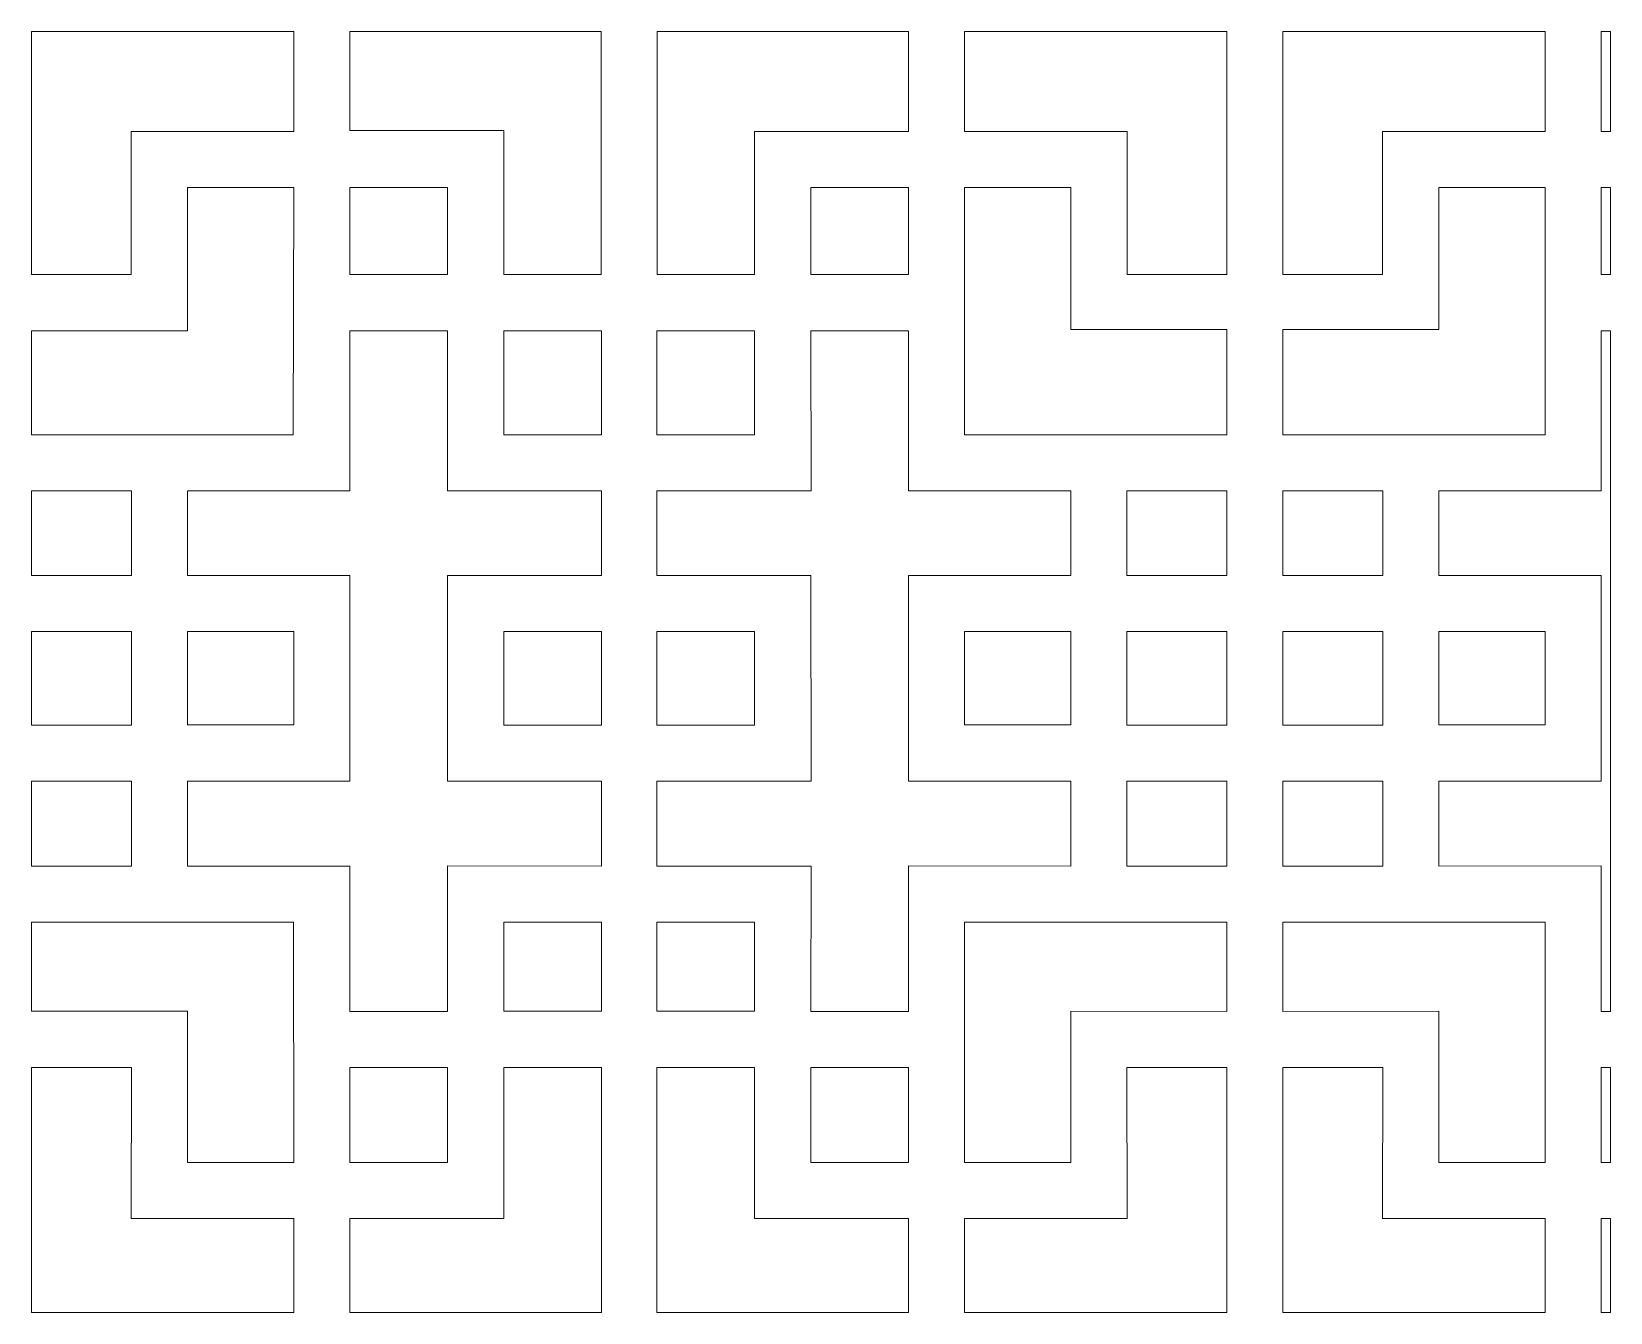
# Model space of a CAD drawing. Header units: centimetres. Extents: x -193 to 324, y -200 to 64.
# Drawn here: x 140.8 to 191.4, y -24.3 to 16.8 of the extents above; entities that cross this region are included whole.
import ezdxf

# ---------------------------------------------------------------- set-up
doc = ezdxf.new("R2010")
doc.units = ezdxf.units.CM
doc.header["$MEASUREMENT"] = 0
doc.layers.add('layer 1', color=7, linetype='Continuous')

msp = doc.modelspace()

# ---------------------------------------------------------------- linework, layer by layer
at = {"layer": 'layer 1', "color": 114, "lineweight": 9}
for points, knots in [([(143.99867, 13.57064), (143.99867, 13.57064), (143.99868, 8.98064), (143.99868, 8.98064), (143.99868, 8.98064), (143.99868, 8.98064), (140.80118, 8.98064), (140.80118, 8.98064), (140.80118, 8.98064), (140.80118, 8.98064), (140.80118, 16.77064), (140.80118, 16.77064), (140.80118, 16.77064), (140.80118, 16.77064), (149.20618, 16.77064), (149.20618, 16.77064), (149.20618, 16.77064), (149.20618, 16.77064), (149.20618, 13.57064), (149.20618, 13.57064), (149.20618, 13.57064), (149.20618, 13.57064), (143.99867, 13.57064), (143.99867, 13.57064)], [0, 0, 0, 0, 0.14285714, 0.14285714, 0.14285714, 0.14285714, 0.28571429, 0.28571429, 0.28571429, 0.28571429, 0.42857143, 0.42857143, 0.42857143, 0.42857143, 0.57142857, 0.57142857, 0.57142857, 0.57142857, 0.71428571, 0.71428571, 0.71428571, 0.71428571, 1, 1, 1, 1]), ([(155.93868, 13.59622), (155.93868, 13.59622), (151.00618, 13.59622), (151.00618, 13.59622), (151.00618, 13.59622), (151.00618, 13.59622), (151.00618, 16.77064), (151.00618, 16.77064), (151.00618, 16.77064), (151.00618, 16.77064), (159.06368, 16.77064), (159.06368, 16.77064), (159.06368, 16.77064), (159.06368, 16.77064), (159.06368, 8.98064), (159.06368, 8.98064), (159.06368, 8.98064), (159.06368, 8.98064), (155.93868, 8.98064), (155.93868, 8.98064), (155.93868, 8.98064), (155.93868, 8.98064), (155.93868, 13.59622), (155.93868, 13.59622)], [0, 0, 0, 0, 0.14285714, 0.14285714, 0.14285714, 0.14285714, 0.28571429, 0.28571429, 0.28571429, 0.28571429, 0.42857143, 0.42857143, 0.42857143, 0.42857143, 0.57142857, 0.57142857, 0.57142857, 0.57142857, 0.71428571, 0.71428571, 0.71428571, 0.71428571, 1, 1, 1, 1]), ([(168.91118, 16.77064), (168.91118, 16.77064), (168.91118, 13.57064), (168.91118, 13.57064), (168.91118, 13.57064), (168.91118, 13.57064), (163.97868, 13.57065), (163.97868, 13.57065), (163.97868, 13.57065), (163.97868, 13.57065), (163.97868, 8.98064), (163.97868, 8.98064), (163.97868, 8.98064), (163.97868, 8.98064), (160.85368, 8.98064), (160.85368, 8.98064), (160.85368, 8.98064), (160.85368, 8.98064), (160.85368, 16.77064), (160.85368, 16.77064), (160.85368, 16.77064), (160.85368, 16.77064), (168.91118, 16.77064), (168.91118, 16.77064)], [0, 0, 0, 0, 0.14285714, 0.14285714, 0.14285714, 0.14285714, 0.28571429, 0.28571429, 0.28571429, 0.28571429, 0.42857143, 0.42857143, 0.42857143, 0.42857143, 0.57142857, 0.57142857, 0.57142857, 0.57142857, 0.71428571, 0.71428571, 0.71428571, 0.71428571, 1, 1, 1, 1]), ([(179.11618, 16.77064), (179.11618, 16.77064), (179.11618, 8.98064), (179.11618, 8.98064), (179.11618, 8.98064), (179.11618, 8.98064), (175.91868, 8.98064), (175.91868, 8.98064), (175.91868, 8.98064), (175.91868, 8.98064), (175.91868, 13.57064), (175.91868, 13.57064), (175.91868, 13.57064), (175.91868, 13.57064), (170.71118, 13.57064), (170.71118, 13.57064), (170.71118, 13.57064), (170.71118, 13.57064), (170.71118, 16.77064), (170.71118, 16.77064), (170.71118, 16.77064), (170.71118, 16.77064), (179.11618, 16.77064), (179.11618, 16.77064)], [0, 0, 0, 0, 0.14285714, 0.14285714, 0.14285714, 0.14285714, 0.28571429, 0.28571429, 0.28571429, 0.28571429, 0.42857143, 0.42857143, 0.42857143, 0.42857143, 0.57142857, 0.57142857, 0.57142857, 0.57142857, 0.71428571, 0.71428571, 0.71428571, 0.71428571, 1, 1, 1, 1]), ([(180.91574, 16.77064), (180.91574, 16.77064), (180.91574, 8.98064), (180.91574, 8.98064), (180.91574, 8.98064), (180.91574, 8.98064), (184.11324, 8.98064), (184.11324, 8.98064), (184.11324, 8.98064), (184.11324, 8.98064), (184.11324, 13.57064), (184.11324, 13.57064), (184.11324, 13.57064), (184.11324, 13.57064), (189.32074, 13.57064), (189.32074, 13.57064), (189.32074, 13.57064), (189.32074, 13.57064), (189.32074, 16.77064), (189.32074, 16.77064), (189.32074, 16.77064), (189.32074, 16.77064), (180.91574, 16.77064), (180.91574, 16.77064)], [0, 0, 0, 0, 0.14285714, 0.14285714, 0.14285714, 0.14285714, 0.28571429, 0.28571429, 0.28571429, 0.28571429, 0.42857143, 0.42857143, 0.42857143, 0.42857143, 0.57142857, 0.57142857, 0.57142857, 0.57142857, 0.71428571, 0.71428571, 0.71428571, 0.71428571, 1, 1, 1, 1]), ([(191.41531, 16.77064), (191.41531, 16.77064), (191.41531, 13.57064), (191.41531, 13.57064), (191.41531, 13.57064), (191.41531, 13.57064), (191.12074, 13.57064), (191.12074, 13.57064), (191.12074, 13.57064), (191.12074, 13.57064), (191.12074, 16.77064), (191.12074, 16.77064), (191.12074, 16.77064), (191.12074, 16.77064), (191.41531, 16.77064), (191.41531, 16.77064)], [0, 0, 0, 0, 0.2, 0.2, 0.2, 0.2, 0.4, 0.4, 0.4, 0.4, 0.6, 0.6, 0.6, 0.6, 1, 1, 1, 1]), ([(149.18757, 3.84558), (149.18757, 3.84558), (140.80118, 3.84565), (140.80118, 3.84565), (140.80118, 3.84565), (140.80118, 3.84565), (140.80118, 7.18065), (140.80118, 7.18065), (140.80118, 7.18065), (140.80118, 7.18065), (145.80118, 7.18019), (145.80118, 7.18019), (145.80118, 7.18019), (145.80118, 7.18019), (145.80118, 11.77064), (145.80118, 11.77064), (145.80118, 11.77064), (145.80118, 11.77064), (149.20368, 11.77064), (149.20368, 11.77064), (149.20368, 11.77064), (149.20368, 11.77064), (149.18757, 3.84558), (149.18757, 3.84558)], [0, 0, 0, 0, 0.14285714, 0.14285714, 0.14285714, 0.14285714, 0.28571429, 0.28571429, 0.28571429, 0.28571429, 0.42857143, 0.42857143, 0.42857143, 0.42857143, 0.57142857, 0.57142857, 0.57142857, 0.57142857, 0.71428571, 0.71428571, 0.71428571, 0.71428571, 1, 1, 1, 1]), ([(151.00618, 11.77064), (151.00618, 11.77064), (154.13868, 11.77064), (154.13868, 11.77064), (154.13868, 11.77064), (154.13868, 11.77064), (154.13868, 8.98064), (154.13868, 8.98064), (154.13868, 8.98064), (154.13868, 8.98064), (151.00618, 8.98064), (151.00618, 8.98064), (151.00618, 8.98064), (151.00618, 8.98064), (151.00618, 11.77064), (151.00618, 11.77064)], [0, 0, 0, 0, 0.2, 0.2, 0.2, 0.2, 0.4, 0.4, 0.4, 0.4, 0.6, 0.6, 0.6, 0.6, 1, 1, 1, 1]), ([(165.77868, 11.77064), (165.77868, 11.77064), (168.91118, 11.77064), (168.91118, 11.77064), (168.91118, 11.77064), (168.91118, 11.77064), (168.91118, 8.98064), (168.91118, 8.98064), (168.91118, 8.98064), (168.91118, 8.98064), (165.77868, 8.98064), (165.77868, 8.98064), (165.77868, 8.98064), (165.77868, 8.98064), (165.77868, 11.77064), (165.77868, 11.77064)], [0, 0, 0, 0, 0.2, 0.2, 0.2, 0.2, 0.4, 0.4, 0.4, 0.4, 0.6, 0.6, 0.6, 0.6, 1, 1, 1, 1]), ([(170.71368, 3.84565), (170.71368, 3.84565), (170.71368, 11.77064), (170.71368, 11.77064), (170.71368, 11.77064), (170.71368, 11.77064), (174.11771, 11.77064), (174.11771, 11.77064), (174.11771, 11.77064), (174.11771, 11.77064), (174.11618, 7.21439), (174.11618, 7.21439), (174.11618, 7.21439), (174.11618, 7.21439), (179.11618, 7.21439), (179.11618, 7.21439), (179.11618, 7.21439), (179.11618, 7.21439), (179.11618, 3.84565), (179.11618, 3.84565), (179.11618, 3.84565), (179.11618, 3.84565), (170.71368, 3.84565), (170.71368, 3.84565)], [0, 0, 0, 0, 0.14285714, 0.14285714, 0.14285714, 0.14285714, 0.28571429, 0.28571429, 0.28571429, 0.28571429, 0.42857143, 0.42857143, 0.42857143, 0.42857143, 0.57142857, 0.57142857, 0.57142857, 0.57142857, 0.71428571, 0.71428571, 0.71428571, 0.71428571, 1, 1, 1, 1]), ([(189.31824, 3.84565), (189.31824, 3.84565), (189.31824, 11.77064), (189.31824, 11.77064), (189.31824, 11.77064), (189.31824, 11.77064), (185.91421, 11.77064), (185.91421, 11.77064), (185.91421, 11.77064), (185.91421, 11.77064), (185.91574, 7.21439), (185.91574, 7.21439), (185.91574, 7.21439), (185.91574, 7.21439), (180.91574, 7.21439), (180.91574, 7.21439), (180.91574, 7.21439), (180.91574, 7.21439), (180.91574, 3.84565), (180.91574, 3.84565), (180.91574, 3.84565), (180.91574, 3.84565), (189.31824, 3.84565), (189.31824, 3.84565)], [0, 0, 0, 0, 0.14285714, 0.14285714, 0.14285714, 0.14285714, 0.28571429, 0.28571429, 0.28571429, 0.28571429, 0.42857143, 0.42857143, 0.42857143, 0.42857143, 0.57142857, 0.57142857, 0.57142857, 0.57142857, 0.71428571, 0.71428571, 0.71428571, 0.71428571, 1, 1, 1, 1]), ([(191.41531, 11.77064), (191.41531, 11.77064), (191.41531, 8.98064), (191.41531, 8.98064), (191.41531, 8.98064), (191.41531, 8.98064), (191.12074, 8.98064), (191.12074, 8.98064), (191.12074, 8.98064), (191.12074, 8.98064), (191.12074, 11.77064), (191.12074, 11.77064), (191.12074, 11.77064), (191.12074, 11.77064), (191.41531, 11.77064), (191.41531, 11.77064)], [0, 0, 0, 0, 0.2, 0.2, 0.2, 0.2, 0.4, 0.4, 0.4, 0.4, 0.6, 0.6, 0.6, 0.6, 1, 1, 1, 1]), ([(151.00619, -0.66936), (151.00619, -0.66936), (151.00618, -7.26434), (151.00618, -7.26434), (151.00618, -7.26434), (151.00618, -7.26434), (145.80118, -7.26435), (145.80118, -7.26435), (145.80118, -7.26435), (145.80118, -7.26435), (145.80118, -9.98435), (145.80118, -9.98435), (145.80118, -9.98435), (145.80118, -9.98435), (151.00618, -9.98435), (151.00618, -9.98435), (151.00618, -9.98435), (151.00618, -9.98435), (151.00618, -14.64436), (151.00618, -14.64436), (151.00618, -14.64436), (151.00618, -14.64436), (154.13368, -14.64436), (154.13368, -14.64436), (154.13368, -14.64436), (154.13368, -14.64436), (154.13368, -9.98187), (154.13368, -9.98187), (154.13368, -9.98187), (154.13368, -9.98187), (159.06868, -9.98435), (159.06868, -9.98435), (159.06868, -9.98435), (159.06868, -9.98435), (159.06868, -7.26435), (159.06868, -7.26435), (159.06868, -7.26435), (159.06868, -7.26435), (154.13368, -7.26435), (154.13368, -7.26435), (154.13368, -7.26435), (154.13368, -7.26435), (154.13368, -0.66937), (154.13368, -0.66937), (154.13368, -0.66937), (154.13368, -0.66937), (159.06868, -0.66936), (159.06868, -0.66936), (159.06868, -0.66936), (159.06868, -0.66936), (159.06868, 2.04315), (159.06868, 2.04315), (159.06868, 2.04315), (159.06868, 2.04315), (154.13368, 2.04314), (154.13368, 2.04314), (154.13368, 2.04314), (154.13368, 2.04314), (154.13368, 7.18065), (154.13368, 7.18065), (154.13368, 7.18065), (154.13368, 7.18065), (151.00618, 7.18065), (151.00618, 7.18065), (151.00618, 7.18065), (151.00618, 7.18065), (151.00618, 2.04315), (151.00618, 2.04315), (151.00618, 2.04315), (151.00618, 2.04315), (145.80118, 2.04315), (145.80118, 2.04315), (145.80118, 2.04315), (145.80118, 2.04315), (145.80118, -0.66936), (145.80118, -0.66936), (145.80118, -0.66936), (145.80118, -0.66936), (151.00619, -0.66936), (151.00619, -0.66936)], [0, 0, 0, 0, 0.04761905, 0.04761905, 0.04761905, 0.04761905, 0.0952381, 0.0952381, 0.0952381, 0.0952381, 0.14285714, 0.14285714, 0.14285714, 0.14285714, 0.19047619, 0.19047619, 0.19047619, 0.19047619, 0.23809524, 0.23809524, 0.23809524, 0.23809524, 0.28571429, 0.28571429, 0.28571429, 0.28571429, 0.33333333, 0.33333333, 0.33333333, 0.33333333, 0.38095238, 0.38095238, 0.38095238, 0.38095238, 0.42857143, 0.42857143, 0.42857143, 0.42857143, 0.47619048, 0.47619048, 0.47619048, 0.47619048, 0.52380952, 0.52380952, 0.52380952, 0.52380952, 0.57142857, 0.57142857, 0.57142857, 0.57142857, 0.61904762, 0.61904762, 0.61904762, 0.61904762, 0.66666667, 0.66666667, 0.66666667, 0.66666667, 0.71428571, 0.71428571, 0.71428571, 0.71428571, 0.76190476, 0.76190476, 0.76190476, 0.76190476, 0.80952381, 0.80952381, 0.80952381, 0.80952381, 0.85714286, 0.85714286, 0.85714286, 0.85714286, 0.9047619, 0.9047619, 0.9047619, 0.9047619, 1, 1, 1, 1]), ([(155.93868, 7.17815), (155.93868, 7.17815), (159.06868, 7.17815), (159.06868, 7.17815), (159.06868, 7.17815), (159.06868, 7.17815), (159.06868, 3.84565), (159.06868, 3.84565), (159.06868, 3.84565), (159.06868, 3.84565), (155.93868, 3.84565), (155.93868, 3.84565), (155.93868, 3.84565), (155.93868, 3.84565), (155.93868, 7.17815), (155.93868, 7.17815)], [0, 0, 0, 0, 0.2, 0.2, 0.2, 0.2, 0.4, 0.4, 0.4, 0.4, 0.6, 0.6, 0.6, 0.6, 1, 1, 1, 1]), ([(165.79616, -7.26435), (165.79616, -7.26435), (165.78368, -0.66935), (165.78368, -0.66935), (165.78368, -0.66935), (165.78368, -0.66935), (160.84868, -0.66936), (160.84868, -0.66936), (160.84868, -0.66936), (160.84868, -0.66936), (160.84868, 2.04315), (160.84868, 2.04315), (160.84868, 2.04315), (160.84868, 2.04315), (165.79615, 2.04315), (165.79615, 2.04315), (165.79615, 2.04315), (165.79615, 2.04315), (165.78368, 7.18065), (165.78368, 7.18065), (165.78368, 7.18065), (165.78368, 7.18065), (168.91118, 7.18065), (168.91118, 7.18065), (168.91118, 7.18065), (168.91118, 7.18065), (168.91118, 2.04315), (168.91118, 2.04315), (168.91118, 2.04315), (168.91118, 2.04315), (174.11618, 2.04315), (174.11618, 2.04315), (174.11618, 2.04315), (174.11618, 2.04315), (174.11618, -0.66936), (174.11618, -0.66936), (174.11618, -0.66936), (174.11618, -0.66936), (168.91118, -0.66935), (168.91118, -0.66935), (168.91118, -0.66935), (168.91118, -0.66935), (168.91118, -7.26436), (168.91118, -7.26436), (168.91118, -7.26436), (168.91118, -7.26436), (174.11618, -7.26435), (174.11618, -7.26435), (174.11618, -7.26435), (174.11618, -7.26435), (174.11618, -9.98435), (174.11618, -9.98435), (174.11618, -9.98435), (174.11618, -9.98435), (168.91118, -9.98186), (168.91118, -9.98186), (168.91118, -9.98186), (168.91118, -9.98186), (168.91118, -14.64436), (168.91118, -14.64436), (168.91118, -14.64436), (168.91118, -14.64436), (165.78368, -14.64436), (165.78368, -14.64436), (165.78368, -14.64436), (165.78368, -14.64436), (165.79615, -9.98435), (165.79615, -9.98435), (165.79615, -9.98435), (165.79615, -9.98435), (160.84868, -9.98435), (160.84868, -9.98435), (160.84868, -9.98435), (160.84868, -9.98435), (160.84868, -7.26435), (160.84868, -7.26435), (160.84868, -7.26435), (160.84868, -7.26435), (165.79616, -7.26435), (165.79616, -7.26435)], [0, 0, 0, 0, 0.04761905, 0.04761905, 0.04761905, 0.04761905, 0.0952381, 0.0952381, 0.0952381, 0.0952381, 0.14285714, 0.14285714, 0.14285714, 0.14285714, 0.19047619, 0.19047619, 0.19047619, 0.19047619, 0.23809524, 0.23809524, 0.23809524, 0.23809524, 0.28571429, 0.28571429, 0.28571429, 0.28571429, 0.33333333, 0.33333333, 0.33333333, 0.33333333, 0.38095238, 0.38095238, 0.38095238, 0.38095238, 0.42857143, 0.42857143, 0.42857143, 0.42857143, 0.47619048, 0.47619048, 0.47619048, 0.47619048, 0.52380952, 0.52380952, 0.52380952, 0.52380952, 0.57142857, 0.57142857, 0.57142857, 0.57142857, 0.61904762, 0.61904762, 0.61904762, 0.61904762, 0.66666667, 0.66666667, 0.66666667, 0.66666667, 0.71428571, 0.71428571, 0.71428571, 0.71428571, 0.76190476, 0.76190476, 0.76190476, 0.76190476, 0.80952381, 0.80952381, 0.80952381, 0.80952381, 0.85714286, 0.85714286, 0.85714286, 0.85714286, 0.9047619, 0.9047619, 0.9047619, 0.9047619, 1, 1, 1, 1]), ([(160.84868, 7.17815), (160.84868, 7.17815), (163.97868, 7.17815), (163.97868, 7.17815), (163.97868, 7.17815), (163.97868, 7.17815), (163.97868, 3.84565), (163.97868, 3.84565), (163.97868, 3.84565), (163.97868, 3.84565), (160.84868, 3.84565), (160.84868, 3.84565), (160.84868, 3.84565), (160.84868, 3.84565), (160.84868, 7.17815), (160.84868, 7.17815)], [0, 0, 0, 0, 0.2, 0.2, 0.2, 0.2, 0.4, 0.4, 0.4, 0.4, 0.6, 0.6, 0.6, 0.6, 1, 1, 1, 1]), ([(191.41531, 7.18065), (191.41531, 7.18065), (191.41532, -14.64436), (191.41532, -14.64436), (191.41532, -14.64436), (191.41532, -14.64436), (191.12074, -14.64436), (191.12074, -14.64436), (191.12074, -14.64436), (191.12074, -14.64436), (191.12074, -9.98186), (191.12074, -9.98186), (191.12074, -9.98186), (191.12074, -9.98186), (185.91574, -9.98435), (185.91574, -9.98435), (185.91574, -9.98435), (185.91574, -9.98435), (185.91574, -7.26435), (185.91574, -7.26435), (185.91574, -7.26435), (185.91574, -7.26435), (191.12074, -7.26436), (191.12074, -7.26436), (191.12074, -7.26436), (191.12074, -7.26436), (191.12074, -0.66935), (191.12074, -0.66935), (191.12074, -0.66935), (191.12074, -0.66935), (185.91574, -0.66936), (185.91574, -0.66936), (185.91574, -0.66936), (185.91574, -0.66936), (185.91574, 2.04315), (185.91574, 2.04315), (185.91574, 2.04315), (185.91574, 2.04315), (191.12074, 2.04315), (191.12074, 2.04315), (191.12074, 2.04315), (191.12074, 2.04315), (191.12074, 7.18065), (191.12074, 7.18065), (191.12074, 7.18065), (191.12074, 7.18065), (191.41531, 7.18065), (191.41531, 7.18065)], [0, 0, 0, 0, 0.07692308, 0.07692308, 0.07692308, 0.07692308, 0.15384615, 0.15384615, 0.15384615, 0.15384615, 0.23076923, 0.23076923, 0.23076923, 0.23076923, 0.30769231, 0.30769231, 0.30769231, 0.30769231, 0.38461538, 0.38461538, 0.38461538, 0.38461538, 0.46153846, 0.46153846, 0.46153846, 0.46153846, 0.53846154, 0.53846154, 0.53846154, 0.53846154, 0.61538462, 0.61538462, 0.61538462, 0.61538462, 0.69230769, 0.69230769, 0.69230769, 0.69230769, 0.76923077, 0.76923077, 0.76923077, 0.76923077, 0.84615385, 0.84615385, 0.84615385, 0.84615385, 1, 1, 1, 1]), ([(140.80118, 2.04564), (140.80118, 2.04564), (144.00118, 2.04564), (144.00118, 2.04564), (144.00118, 2.04564), (144.00118, 2.04564), (144.00118, -0.66936), (144.00118, -0.66936), (144.00118, -0.66936), (144.00118, -0.66936), (140.80118, -0.66936), (140.80118, -0.66936), (140.80118, -0.66936), (140.80118, -0.66936), (140.80118, 2.04564), (140.80118, 2.04564)], [0, 0, 0, 0, 0.2, 0.2, 0.2, 0.2, 0.4, 0.4, 0.4, 0.4, 0.6, 0.6, 0.6, 0.6, 1, 1, 1, 1]), ([(175.91618, 2.04564), (175.91618, 2.04564), (179.11618, 2.04564), (179.11618, 2.04564), (179.11618, 2.04564), (179.11618, 2.04564), (179.11618, -0.66936), (179.11618, -0.66936), (179.11618, -0.66936), (179.11618, -0.66936), (175.91618, -0.66936), (175.91618, -0.66936), (175.91618, -0.66936), (175.91618, -0.66936), (175.91618, 2.04564), (175.91618, 2.04564)], [0, 0, 0, 0, 0.2, 0.2, 0.2, 0.2, 0.4, 0.4, 0.4, 0.4, 0.6, 0.6, 0.6, 0.6, 1, 1, 1, 1]), ([(184.11574, 2.04564), (184.11574, 2.04564), (180.91574, 2.04564), (180.91574, 2.04564), (180.91574, 2.04564), (180.91574, 2.04564), (180.91574, -0.66936), (180.91574, -0.66936), (180.91574, -0.66936), (180.91574, -0.66936), (184.11574, -0.66936), (184.11574, -0.66936), (184.11574, -0.66936), (184.11574, -0.66936), (184.11574, 2.04564), (184.11574, 2.04564)], [0, 0, 0, 0, 0.2, 0.2, 0.2, 0.2, 0.4, 0.4, 0.4, 0.4, 0.6, 0.6, 0.6, 0.6, 1, 1, 1, 1]), ([(140.80118, -2.46936), (140.80118, -2.46936), (144.00118, -2.46936), (144.00118, -2.46936), (144.00118, -2.46936), (144.00118, -2.46936), (144.00118, -5.46435), (144.00118, -5.46435), (144.00118, -5.46435), (144.00118, -5.46435), (140.80118, -5.46435), (140.80118, -5.46435), (140.80118, -5.46435), (140.80118, -5.46435), (140.80118, -2.46936), (140.80118, -2.46936)], [0, 0, 0, 0, 0.2, 0.2, 0.2, 0.2, 0.4, 0.4, 0.4, 0.4, 0.6, 0.6, 0.6, 0.6, 1, 1, 1, 1]), ([(145.79618, -2.46936), (145.79618, -2.46936), (149.20368, -2.46936), (149.20368, -2.46936), (149.20368, -2.46936), (149.20368, -2.46936), (149.20368, -5.45935), (149.20368, -5.45935), (149.20368, -5.45935), (149.20368, -5.45935), (145.79618, -5.45935), (145.79618, -5.45935), (145.79618, -5.45935), (145.79618, -5.45935), (145.79618, -2.46936), (145.79618, -2.46936)], [0, 0, 0, 0, 0.2, 0.2, 0.2, 0.2, 0.4, 0.4, 0.4, 0.4, 0.6, 0.6, 0.6, 0.6, 1, 1, 1, 1]), ([(155.93868, -2.46685), (155.93868, -2.46685), (159.07118, -2.46685), (159.07118, -2.46685), (159.07118, -2.46685), (159.07118, -2.46685), (159.07118, -5.46435), (159.07118, -5.46435), (159.07118, -5.46435), (159.07118, -5.46435), (155.93868, -5.46435), (155.93868, -5.46435), (155.93868, -5.46435), (155.93868, -5.46435), (155.93868, -2.46685), (155.93868, -2.46685)], [0, 0, 0, 0, 0.2, 0.2, 0.2, 0.2, 0.4, 0.4, 0.4, 0.4, 0.6, 0.6, 0.6, 0.6, 1, 1, 1, 1]), ([(160.84868, -2.46685), (160.84868, -2.46685), (163.97868, -2.46685), (163.97868, -2.46685), (163.97868, -2.46685), (163.97868, -2.46685), (163.97868, -5.46435), (163.97868, -5.46435), (163.97868, -5.46435), (163.97868, -5.46435), (160.84868, -5.46435), (160.84868, -5.46435), (160.84868, -5.46435), (160.84868, -5.46435), (160.84868, -2.46685), (160.84868, -2.46685)], [0, 0, 0, 0, 0.2, 0.2, 0.2, 0.2, 0.4, 0.4, 0.4, 0.4, 0.6, 0.6, 0.6, 0.6, 1, 1, 1, 1]), ([(170.71368, -2.46936), (170.71368, -2.46936), (174.12118, -2.46936), (174.12118, -2.46936), (174.12118, -2.46936), (174.12118, -2.46936), (174.12118, -5.45935), (174.12118, -5.45935), (174.12118, -5.45935), (174.12118, -5.45935), (170.71368, -5.45935), (170.71368, -5.45935), (170.71368, -5.45935), (170.71368, -5.45935), (170.71368, -2.46936), (170.71368, -2.46936)], [0, 0, 0, 0, 0.2, 0.2, 0.2, 0.2, 0.4, 0.4, 0.4, 0.4, 0.6, 0.6, 0.6, 0.6, 1, 1, 1, 1]), ([(175.91618, -2.46936), (175.91618, -2.46936), (179.11618, -2.46936), (179.11618, -2.46936), (179.11618, -2.46936), (179.11618, -2.46936), (179.11618, -5.46435), (179.11618, -5.46435), (179.11618, -5.46435), (179.11618, -5.46435), (175.91618, -5.46435), (175.91618, -5.46435), (175.91618, -5.46435), (175.91618, -5.46435), (175.91618, -2.46936), (175.91618, -2.46936)], [0, 0, 0, 0, 0.2, 0.2, 0.2, 0.2, 0.4, 0.4, 0.4, 0.4, 0.6, 0.6, 0.6, 0.6, 1, 1, 1, 1]), ([(184.11574, -2.46936), (184.11574, -2.46936), (180.91574, -2.46936), (180.91574, -2.46936), (180.91574, -2.46936), (180.91574, -2.46936), (180.91574, -5.46435), (180.91574, -5.46435), (180.91574, -5.46435), (180.91574, -5.46435), (184.11574, -5.46435), (184.11574, -5.46435), (184.11574, -5.46435), (184.11574, -5.46435), (184.11574, -2.46936), (184.11574, -2.46936)], [0, 0, 0, 0, 0.2, 0.2, 0.2, 0.2, 0.4, 0.4, 0.4, 0.4, 0.6, 0.6, 0.6, 0.6, 1, 1, 1, 1]), ([(189.31824, -2.46936), (189.31824, -2.46936), (185.91074, -2.46936), (185.91074, -2.46936), (185.91074, -2.46936), (185.91074, -2.46936), (185.91074, -5.45935), (185.91074, -5.45935), (185.91074, -5.45935), (185.91074, -5.45935), (189.31824, -5.45935), (189.31824, -5.45935), (189.31824, -5.45935), (189.31824, -5.45935), (189.31824, -2.46936), (189.31824, -2.46936)], [0, 0, 0, 0, 0.2, 0.2, 0.2, 0.2, 0.4, 0.4, 0.4, 0.4, 0.6, 0.6, 0.6, 0.6, 1, 1, 1, 1]), ([(140.80169, -7.26022), (140.80169, -7.26022), (143.99958, -7.26022), (143.99958, -7.26022), (143.99958, -7.26022), (143.99958, -7.26022), (143.99958, -9.98658), (143.99958, -9.98658), (143.99958, -9.98658), (143.99958, -9.98658), (140.80169, -9.98658), (140.80169, -9.98658), (140.80169, -9.98658), (140.80169, -9.98658), (140.80169, -7.26022), (140.80169, -7.26022)], [0, 0, 0, 0, 0.2, 0.2, 0.2, 0.2, 0.4, 0.4, 0.4, 0.4, 0.6, 0.6, 0.6, 0.6, 1, 1, 1, 1]), ([(175.91618, -7.26186), (175.91618, -7.26186), (179.11618, -7.26186), (179.11618, -7.26186), (179.11618, -7.26186), (179.11618, -7.26186), (179.11618, -9.98435), (179.11618, -9.98435), (179.11618, -9.98435), (179.11618, -9.98435), (175.91618, -9.98435), (175.91618, -9.98435), (175.91618, -9.98435), (175.91618, -9.98435), (175.91618, -7.26186), (175.91618, -7.26186)], [0, 0, 0, 0, 0.2, 0.2, 0.2, 0.2, 0.4, 0.4, 0.4, 0.4, 0.6, 0.6, 0.6, 0.6, 1, 1, 1, 1]), ([(184.11574, -7.26186), (184.11574, -7.26186), (180.91574, -7.26186), (180.91574, -7.26186), (180.91574, -7.26186), (180.91574, -7.26186), (180.91574, -9.98435), (180.91574, -9.98435), (180.91574, -9.98435), (180.91574, -9.98435), (184.11574, -9.98435), (184.11574, -9.98435), (184.11574, -9.98435), (184.11574, -9.98435), (184.11574, -7.26186), (184.11574, -7.26186)], [0, 0, 0, 0, 0.2, 0.2, 0.2, 0.2, 0.4, 0.4, 0.4, 0.4, 0.6, 0.6, 0.6, 0.6, 1, 1, 1, 1]), ([(145.80118, -14.63936), (145.80118, -14.63936), (140.80118, -14.64058), (140.80118, -14.64058), (140.80118, -14.64058), (140.80118, -14.64058), (140.80118, -11.78436), (140.80118, -11.78436), (140.80118, -11.78436), (140.80118, -11.78436), (149.19828, -11.78436), (149.19828, -11.78436), (149.19828, -11.78436), (149.19828, -11.78436), (149.20368, -19.48686), (149.20368, -19.48686), (149.20368, -19.48686), (149.20368, -19.48686), (145.80118, -19.48686), (145.80118, -19.48686), (145.80118, -19.48686), (145.80118, -19.48686), (145.80118, -14.63936), (145.80118, -14.63936)], [0, 0, 0, 0, 0.14285714, 0.14285714, 0.14285714, 0.14285714, 0.28571429, 0.28571429, 0.28571429, 0.28571429, 0.42857143, 0.42857143, 0.42857143, 0.42857143, 0.57142857, 0.57142857, 0.57142857, 0.57142857, 0.71428571, 0.71428571, 0.71428571, 0.71428571, 1, 1, 1, 1]), ([(155.93868, -11.78186), (155.93868, -11.78186), (159.06868, -11.78186), (159.06868, -11.78186), (159.06868, -11.78186), (159.06868, -11.78186), (159.06868, -14.63936), (159.06868, -14.63936), (159.06868, -14.63936), (159.06868, -14.63936), (155.93868, -14.63936), (155.93868, -14.63936), (155.93868, -14.63936), (155.93868, -14.63936), (155.93868, -11.78186), (155.93868, -11.78186)], [0, 0, 0, 0, 0.2, 0.2, 0.2, 0.2, 0.4, 0.4, 0.4, 0.4, 0.6, 0.6, 0.6, 0.6, 1, 1, 1, 1]), ([(160.84868, -11.78186), (160.84868, -11.78186), (163.98118, -11.78186), (163.98118, -11.78186), (163.98118, -11.78186), (163.98118, -11.78186), (163.98118, -14.63936), (163.98118, -14.63936), (163.98118, -14.63936), (163.98118, -14.63936), (160.84868, -14.63936), (160.84868, -14.63936), (160.84868, -14.63936), (160.84868, -14.63936), (160.84868, -11.78186), (160.84868, -11.78186)], [0, 0, 0, 0, 0.2, 0.2, 0.2, 0.2, 0.4, 0.4, 0.4, 0.4, 0.6, 0.6, 0.6, 0.6, 1, 1, 1, 1]), ([(174.11618, -14.63936), (174.11618, -14.63936), (179.11618, -14.64436), (179.11618, -14.64436), (179.11618, -14.64436), (179.11618, -14.64436), (179.11618, -11.78436), (179.11618, -11.78436), (179.11618, -11.78436), (179.11618, -11.78436), (170.71368, -11.78436), (170.71368, -11.78436), (170.71368, -11.78436), (170.71368, -11.78436), (170.71368, -19.48686), (170.71368, -19.48686), (170.71368, -19.48686), (170.71368, -19.48686), (174.11618, -19.48686), (174.11618, -19.48686), (174.11618, -19.48686), (174.11618, -19.48686), (174.11618, -14.63936), (174.11618, -14.63936)], [0, 0, 0, 0, 0.14285714, 0.14285714, 0.14285714, 0.14285714, 0.28571429, 0.28571429, 0.28571429, 0.28571429, 0.42857143, 0.42857143, 0.42857143, 0.42857143, 0.57142857, 0.57142857, 0.57142857, 0.57142857, 0.71428571, 0.71428571, 0.71428571, 0.71428571, 1, 1, 1, 1]), ([(185.91574, -14.63936), (185.91574, -14.63936), (180.91574, -14.64436), (180.91574, -14.64436), (180.91574, -14.64436), (180.91574, -14.64436), (180.91574, -11.78436), (180.91574, -11.78436), (180.91574, -11.78436), (180.91574, -11.78436), (189.31824, -11.78436), (189.31824, -11.78436), (189.31824, -11.78436), (189.31824, -11.78436), (189.31824, -19.48686), (189.31824, -19.48686), (189.31824, -19.48686), (189.31824, -19.48686), (185.91574, -19.48686), (185.91574, -19.48686), (185.91574, -19.48686), (185.91574, -19.48686), (185.91574, -14.63936), (185.91574, -14.63936)], [0, 0, 0, 0, 0.14285714, 0.14285714, 0.14285714, 0.14285714, 0.28571429, 0.28571429, 0.28571429, 0.28571429, 0.42857143, 0.42857143, 0.42857143, 0.42857143, 0.57142857, 0.57142857, 0.57142857, 0.57142857, 0.71428571, 0.71428571, 0.71428571, 0.71428571, 1, 1, 1, 1]), ([(140.80118, -16.44186), (140.80118, -16.44186), (144.00118, -16.44186), (144.00118, -16.44186), (144.00118, -16.44186), (144.00118, -16.44186), (143.99869, -21.28686), (143.99869, -21.28686), (143.99869, -21.28686), (143.99869, -21.28686), (149.20368, -21.28686), (149.20368, -21.28686), (149.20368, -21.28686), (149.20368, -21.28686), (149.20368, -24.29686), (149.20368, -24.29686), (149.20368, -24.29686), (149.20368, -24.29686), (140.80118, -24.29686), (140.80118, -24.29686), (140.80118, -24.29686), (140.80118, -24.29686), (140.80118, -16.44186), (140.80118, -16.44186)], [0, 0, 0, 0, 0.14285714, 0.14285714, 0.14285714, 0.14285714, 0.28571429, 0.28571429, 0.28571429, 0.28571429, 0.42857143, 0.42857143, 0.42857143, 0.42857143, 0.57142857, 0.57142857, 0.57142857, 0.57142857, 0.71428571, 0.71428571, 0.71428571, 0.71428571, 1, 1, 1, 1]), ([(151.00618, -16.43936), (151.00618, -16.43936), (154.13868, -16.43936), (154.13868, -16.43936), (154.13868, -16.43936), (154.13868, -16.43936), (154.13868, -19.48686), (154.13868, -19.48686), (154.13868, -19.48686), (154.13868, -19.48686), (151.00618, -19.48686), (151.00618, -19.48686), (151.00618, -19.48686), (151.00618, -19.48686), (151.00618, -16.43936), (151.00618, -16.43936)], [0, 0, 0, 0, 0.2, 0.2, 0.2, 0.2, 0.4, 0.4, 0.4, 0.4, 0.6, 0.6, 0.6, 0.6, 1, 1, 1, 1]), ([(155.93868, -21.28686), (155.93868, -21.28686), (155.93868, -16.44186), (155.93868, -16.44186), (155.93868, -16.44186), (155.93868, -16.44186), (159.06868, -16.44186), (159.06868, -16.44186), (159.06868, -16.44186), (159.06868, -16.44186), (159.06868, -24.29686), (159.06868, -24.29686), (159.06868, -24.29686), (159.06868, -24.29686), (151.00618, -24.29686), (151.00618, -24.29686), (151.00618, -24.29686), (151.00618, -24.29686), (151.00618, -21.28686), (151.00618, -21.28686), (151.00618, -21.28686), (151.00618, -21.28686), (155.93868, -21.28686), (155.93868, -21.28686)], [0, 0, 0, 0, 0.14285714, 0.14285714, 0.14285714, 0.14285714, 0.28571429, 0.28571429, 0.28571429, 0.28571429, 0.42857143, 0.42857143, 0.42857143, 0.42857143, 0.57142857, 0.57142857, 0.57142857, 0.57142857, 0.71428571, 0.71428571, 0.71428571, 0.71428571, 1, 1, 1, 1]), ([(160.84868, -24.29686), (160.84868, -24.29686), (160.84868, -16.44186), (160.84868, -16.44186), (160.84868, -16.44186), (160.84868, -16.44186), (163.98119, -16.44186), (163.98119, -16.44186), (163.98119, -16.44186), (163.98119, -16.44186), (163.97868, -21.28686), (163.97868, -21.28686), (163.97868, -21.28686), (163.97868, -21.28686), (168.91118, -21.28686), (168.91118, -21.28686), (168.91118, -21.28686), (168.91118, -21.28686), (168.91118, -24.29686), (168.91118, -24.29686), (168.91118, -24.29686), (168.91118, -24.29686), (160.84868, -24.29686), (160.84868, -24.29686)], [0, 0, 0, 0, 0.14285714, 0.14285714, 0.14285714, 0.14285714, 0.28571429, 0.28571429, 0.28571429, 0.28571429, 0.42857143, 0.42857143, 0.42857143, 0.42857143, 0.57142857, 0.57142857, 0.57142857, 0.57142857, 0.71428571, 0.71428571, 0.71428571, 0.71428571, 1, 1, 1, 1]), ([(165.77868, -16.43936), (165.77868, -16.43936), (168.91118, -16.43936), (168.91118, -16.43936), (168.91118, -16.43936), (168.91118, -16.43936), (168.91118, -19.48686), (168.91118, -19.48686), (168.91118, -19.48686), (168.91118, -19.48686), (165.77868, -19.48686), (165.77868, -19.48686), (165.77868, -19.48686), (165.77868, -19.48686), (165.77868, -16.43936), (165.77868, -16.43936)], [0, 0, 0, 0, 0.2, 0.2, 0.2, 0.2, 0.4, 0.4, 0.4, 0.4, 0.6, 0.6, 0.6, 0.6, 1, 1, 1, 1]), ([(179.11618, -24.29686), (179.11618, -24.29686), (179.11618, -16.44186), (179.11618, -16.44186), (179.11618, -16.44186), (179.11618, -16.44186), (175.91618, -16.44186), (175.91618, -16.44186), (175.91618, -16.44186), (175.91618, -16.44186), (175.91868, -21.28686), (175.91868, -21.28686), (175.91868, -21.28686), (175.91868, -21.28686), (170.71368, -21.28686), (170.71368, -21.28686), (170.71368, -21.28686), (170.71368, -21.28686), (170.71368, -24.29686), (170.71368, -24.29686), (170.71368, -24.29686), (170.71368, -24.29686), (179.11618, -24.29686), (179.11618, -24.29686)], [0, 0, 0, 0, 0.14285714, 0.14285714, 0.14285714, 0.14285714, 0.28571429, 0.28571429, 0.28571429, 0.28571429, 0.42857143, 0.42857143, 0.42857143, 0.42857143, 0.57142857, 0.57142857, 0.57142857, 0.57142857, 0.71428571, 0.71428571, 0.71428571, 0.71428571, 1, 1, 1, 1]), ([(180.91574, -24.29686), (180.91574, -24.29686), (180.91574, -16.44186), (180.91574, -16.44186), (180.91574, -16.44186), (180.91574, -16.44186), (184.11574, -16.44186), (184.11574, -16.44186), (184.11574, -16.44186), (184.11574, -16.44186), (184.11324, -21.28686), (184.11324, -21.28686), (184.11324, -21.28686), (184.11324, -21.28686), (189.31824, -21.28686), (189.31824, -21.28686), (189.31824, -21.28686), (189.31824, -21.28686), (189.31824, -24.29686), (189.31824, -24.29686), (189.31824, -24.29686), (189.31824, -24.29686), (180.91574, -24.29686), (180.91574, -24.29686)], [0, 0, 0, 0, 0.14285714, 0.14285714, 0.14285714, 0.14285714, 0.28571429, 0.28571429, 0.28571429, 0.28571429, 0.42857143, 0.42857143, 0.42857143, 0.42857143, 0.57142857, 0.57142857, 0.57142857, 0.57142857, 0.71428571, 0.71428571, 0.71428571, 0.71428571, 1, 1, 1, 1]), ([(191.41531, -16.43936), (191.41531, -16.43936), (191.41531, -19.48686), (191.41531, -19.48686), (191.41531, -19.48686), (191.41531, -19.48686), (191.12074, -19.48686), (191.12074, -19.48686), (191.12074, -19.48686), (191.12074, -19.48686), (191.12074, -16.43936), (191.12074, -16.43936), (191.12074, -16.43936), (191.12074, -16.43936), (191.41531, -16.43936), (191.41531, -16.43936)], [0, 0, 0, 0, 0.2, 0.2, 0.2, 0.2, 0.4, 0.4, 0.4, 0.4, 0.6, 0.6, 0.6, 0.6, 1, 1, 1, 1]), ([(191.41531, -21.28686), (191.41531, -21.28686), (191.41531, -24.29686), (191.41531, -24.29686), (191.41531, -24.29686), (191.41531, -24.29686), (191.12074, -24.29686), (191.12074, -24.29686), (191.12074, -24.29686), (191.12074, -24.29686), (191.12074, -21.28686), (191.12074, -21.28686), (191.12074, -21.28686), (191.12074, -21.28686), (191.41531, -21.28686), (191.41531, -21.28686)], [0, 0, 0, 0, 0.2, 0.2, 0.2, 0.2, 0.4, 0.4, 0.4, 0.4, 0.6, 0.6, 0.6, 0.6, 1, 1, 1, 1])]:
    msp.add_open_spline(points, degree=3, knots=knots, dxfattribs=at)

doc.saveas('drawing.dxf')
